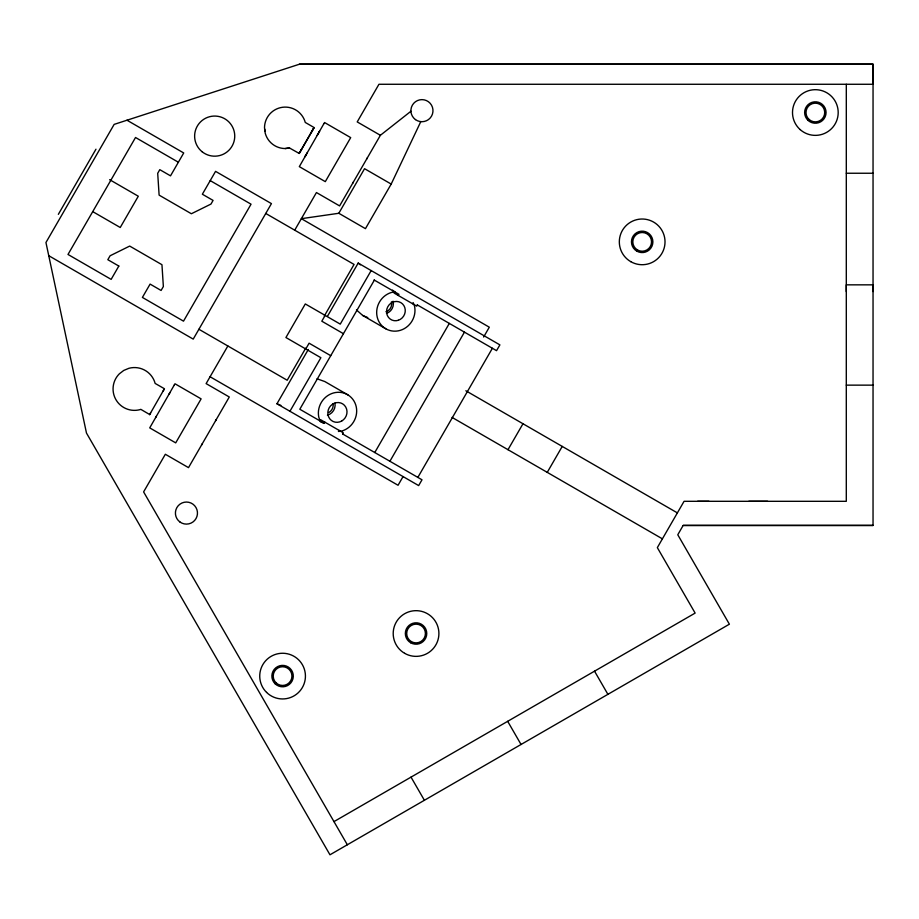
<?xml version="1.0" encoding="UTF-8"?>
<svg xmlns="http://www.w3.org/2000/svg" width="919" height="919" viewBox="0 0 919 919"><rect width="100%" height="100%" fill="white"/><g stroke="black" fill="none" stroke-linecap="round" stroke-linejoin="round"><path stroke-width="1.38" d="M846.307 84.272L846.296 501.314L684.069 501.303L657.338 547.621L695.132 613.088L333.976 821.609M873.039 525.438L873.05 64.215L299.433 64.215L114.151 124.387L45.95 242.513L86.478 433.056L329.967 854.796L729.387 624.196L677.774 534.766L683.162 525.438L873.039 525.438L683.162 525.438M149.579 414.687L164.432 388.737L155.15 383.43A21.401 21.401 0 0 0 128.924 368.289L123.766 370.426L119.332 373.838A21.401 21.401 0 0 0 140.01 409.644L140.779 409.334L149.74 414.572L150.624 412.861M483.624 337.043L489.31 327.198L301.352 218.676L338.812 213.277L365.452 228.659L391.195 184.076L420.787 121.641M163.145 391L163.973 389.541M301.593 149.257L299.192 153.439L289.508 147.982L285.246 148.545A20.735 20.735 0 0 1 265.223 133.175L264.511 127.81A20.735 20.735 0 0 1 305.269 122.445L314.172 127.592L299.192 153.439L313.793 127.948L311.392 132.141M155.656 417.513L156.425 416.181M168.947 394.32L169.992 392.482M307.371 152.565L304.97 156.758L305.774 155.368M317.181 135.449L319.571 131.256L318.778 132.646M201.56 445.003L202.237 443.831M216.218 419.615L215.54 420.799M58.345 214.345L95.967 149.2M118.827 266.05L111.142 279.376L67.995 254.46L135.53 137.494L178.378 162.238M227.855 345.981L206.12 383.614L229.29 396.997L188.498 467.633L165.34 454.262L143.605 491.906L347.348 844.779M294.712 230.187L316.446 192.542L339.605 205.913L380.386 135.288L410.931 111.245M352.655 183.295L353.356 182.1M366.624 159.102L367.324 157.896M338.812 213.277L364.556 168.694L391.195 184.076M305.74 348.129L287.199 380.248L198.906 329.266M324.292 316.021L354.068 264.442L265.763 213.461M305.763 348.99L309.106 343.201L330.737 355.687M325.154 315.412L321.811 321.202L343.442 333.689M342.523 433.906L422.005 479.798L418.662 485.588L276.952 403.774L308.313 349.473M327.543 316.147L358.192 263.075L499.89 344.878L496.547 350.667L417.226 304.878M289.945 411.264L320.869 357.709L285.924 337.526L305.303 303.948L340.26 324.12L371.173 270.565M374.366 280.123L299.812 409.242L324.269 423.372L324.935 422.212M392.562 290.163L394.779 291.92L394.113 293.069L416.732 306.13L417.398 304.97M398.272 295.47L398.938 294.31L374.067 279.962M338.433 431.539L339.1 430.391M412.574 303.729L413.24 302.569M342.592 433.94L343.258 432.78L320.777 419.811L320.111 420.971L318.79 417.203A20.057 18.851 -60 0 1 333.528 392.964A20.057 18.851 -60 0 1 356.262 406.887A20.057 18.851 -60 0 1 341.523 431.114L339.467 431.402M374.768 452.527L449.311 323.408M389.909 461.258L464.451 332.138M403.062 476.582L398.053 485.266L210.095 376.756M417.846 477.398L492.389 348.267M507.989 449.701L522.98 423.751M547.253 472.366L562.233 446.416M394.779 291.92L391.379 292.472A20.057 18.851 -60 0 0 377.192 317.032A20.057 18.851 -60 0 0 400.282 330.358A20.057 18.851 -60 0 0 414.458 305.797L413.642 303.649M285.246 148.545L289.508 147.982M299.433 64.215L873.05 64.215L873.05 84.272L378.95 84.272L357.215 121.917L380.386 135.288M846.307 173.243L873.05 173.243M846.296 385.141L873.039 385.141M697.636 501.303L708.974 501.303M748.801 501.314L767.629 501.303M317.032 378.789L324.832 381.557L347.945 394.906M276.952 403.774L280.892 405.405M320.329 421.729L324.269 423.372M356.48 309.921L362.649 315.424L367.772 317.595M126.983 120.217L183.72 152.968L170.52 175.851L159.803 169.659L157.7 173.3L159.113 195.127L191.37 213.748L210.979 204.064L213.07 200.411L202.364 194.231L215.563 171.359L271.438 203.616L193.22 339.111L48.753 255.7M210.221 180.618L251.048 204.19L183.513 321.156L142.399 297.423L150.096 284.097L161.089 290.461L163.364 286.521L161.951 264.706L129.694 246.074L110.096 255.769L107.822 259.698L118.827 266.05M362.649 315.424L385.796 328.784M109.637 179.676L138.298 196.229L120.24 227.498L92.739 211.623M465.853 390.77L677.383 512.894M452.068 417.41L662.404 538.844M358.192 263.075L360.409 264.821M594.536 671.18L607.907 694.339M507.679 721.323L521.05 744.482M411.023 777.129L424.394 800.277M264.672 129.051L264.948 131.107M873.039 291.564L873.039 284.844L846.296 284.844L846.296 291.564M391.437 301.777A8.018 7.536 -60 0 1 386.037 311.748M393.079 301.225A9.81 9.213 -60 0 1 386.474 313.413M333.046 403.59A8.018 7.536 -60 0 1 328.945 412.447M334.941 403.096A10.052 9.443 -60 0 1 327.428 415.158M174.311 384.935L149.728 427.875L175.713 442.878L201.112 398.869L174.978 383.774L174.311 384.946M323.89 123.686L299.318 166.638L325.303 181.64L350.69 137.62L324.556 122.526L323.902 123.697M341.684 421.04A10.052 9.443 -60 0 0 342.73 403.901A10.052 9.443 -60 0 0 327.842 412.332A10.052 9.443 -60 0 0 341.684 421.04M415.457 119.596A11.028 11.028 0 0 0 432.918 111.819A11.028 11.028 0 0 0 417.456 100.585A11.028 11.028 0 0 0 415.457 119.596M398.364 320.272A9.81 9.213 -60 0 0 402.522 303.902A9.81 9.213 -60 0 0 386.865 309.117A9.81 9.213 -60 0 0 398.364 320.272M630.744 261.651A22.849 22.849 0 0 0 665.023 241.858A22.849 22.849 0 0 0 630.744 222.076A22.849 22.849 0 0 0 630.744 261.651M179.963 522.003A11.028 11.028 0 0 0 197.413 514.238A11.028 11.028 0 0 0 181.951 503.003A11.028 11.028 0 0 0 179.963 522.003M800.116 129.556A22.849 22.849 0 0 0 837.714 117.195A22.849 22.849 0 0 0 808.215 90.82A22.849 22.849 0 0 0 800.116 129.556M404.624 653.306A22.849 22.849 0 0 0 438.903 633.513A22.849 22.849 0 0 0 404.624 613.731A22.849 22.849 0 0 0 404.624 653.306M809.111 119.493A9.362 9.362 0 0 0 824.515 114.438A9.362 9.362 0 0 0 812.43 103.629A9.362 9.362 0 0 0 809.111 119.493M637.487 249.968A9.362 9.362 0 0 0 651.537 241.869A9.362 9.362 0 0 0 637.487 233.759A9.362 9.362 0 0 0 637.487 249.968M276.022 682.783A9.362 9.362 0 0 0 291.645 678.44A9.362 9.362 0 0 0 280.077 667.079A9.362 9.362 0 0 0 276.022 682.783M266.579 692.409A22.849 22.849 0 0 0 304.706 681.818A22.849 22.849 0 0 0 276.47 654.087A22.849 22.849 0 0 0 266.579 692.409M411.379 641.623A9.362 9.362 0 0 0 425.417 633.513A9.362 9.362 0 0 0 411.379 625.402A9.362 9.362 0 0 0 411.379 641.623M201.985 151.646A20.057 20.057 0 0 0 234.483 139.355A20.057 20.057 0 0 0 207.591 117.356A20.057 20.057 0 0 0 201.985 151.646M410.701 642.783A10.706 10.706 0 0 0 426.761 633.513A10.706 10.706 0 0 0 410.701 624.231A10.706 10.706 0 0 0 410.701 642.783M275.08 683.736A10.706 10.706 0 0 0 292.954 678.773A10.706 10.706 0 0 0 279.721 665.77A10.706 10.706 0 0 0 275.08 683.736M636.821 251.14A10.706 10.706 0 0 0 652.881 241.858A10.706 10.706 0 0 0 636.821 232.587A10.706 10.706 0 0 0 636.821 251.14M808.215 120.504A10.706 10.706 0 0 0 825.836 114.714A10.706 10.706 0 0 0 812.005 102.342A10.706 10.706 0 0 0 808.215 120.504"/></g></svg>
